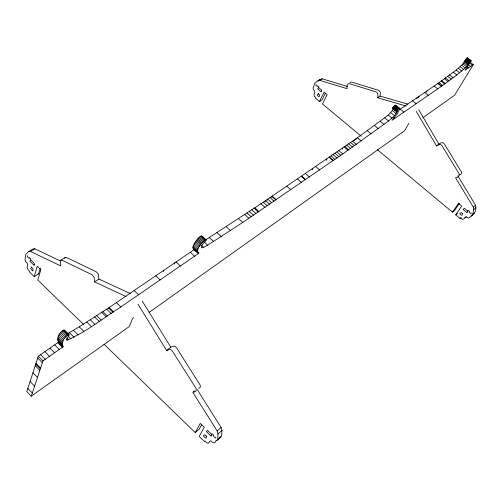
<?xml version="1.0" encoding="UTF-8"?>
<svg xmlns="http://www.w3.org/2000/svg" width="501" height="501" viewBox="0 0 501 501"><rect width="100%" height="100%" fill="white"/><g stroke="black" fill="none" stroke-linecap="round" stroke-linejoin="round"><path stroke-width="0.75" d="M137.969 304.188L166.407 350.136L166.689 350.518L170.039 349.134L172.162 350.75L194.745 386.29C196.793 388.763 197.488 392.032 192.766 392.258L217.146 430.941L217.985 433.935L217.722 439.12L217.021 440.335L216.213 440.366L214.797 442.64L214.152 442.934L212.568 442.339L210.827 440.717L209.668 441.406A6.05 3.3 50.4 0 0 209.512 441.644L208.948 442.633A8.912 4.86 50.8 0 1 208.51 443.009L207.145 442.984A4.515 2.461 50.6 0 1 206.525 442.583L204.89 441.037L204.571 441.606L199.185 436.427L204.251 427.259L200.25 423.395L195.233 432.595L104.039 344.25M197.244 389.59L221.104 427.485L221.943 430.472L221.661 435.645L220.96 436.859L217.021 440.335M58.467 342.196L38.289 356.224L26.797 391.657L31.275 396.178L42.973 360.883L63.107 346.755C58.949 344.425 56.106 339.515 58.836 335.094C60.101 333.052 61.692 330.854 64.034 330.002L69 334.718L68.662 336.046L66.702 339.089L66.646 339.853L67.309 340.129C86.435 331.668 103.212 318.204 120.86 306.931L198.828 253.268L197.757 252.291M399.053 109.951L438.15 83.298L456.173 70.04L462.974 63.921L465.654 59.5L467.195 57.853L471.115 60.634L471.053 61.041L464.984 70.322L473.276 64.616L470.414 62.368M406.267 106.049L377.892 97.858L377.748 93.53L376.339 91.996L350.424 83.999C347.362 82.22 346.467 86.391 347.206 88.715L319.732 80.36L317.809 80.793L314.766 83.329L313.138 87.938A2.849 2.104 59.8 0 0 313.069 88.452C313.056 90.355 315.599 90.8 314.728 92.691A4.327 3.194 59.9 0 1 314.615 92.954L314.114 93.981A6.419 4.747 59.3 0 0 313.964 94.601L314.208 96.017A3.244 2.399 59.5 0 0 314.547 96.493L315.749 97.52L315.467 98.152L319.475 101.484L322.011 99.931L325.331 93.255M63.107 346.755C61.028 342.114 64.46 336.572 68.731 334.593L69 334.718M377.597 97.726L380.077 96.111L380.328 92.29L378.825 90.399L351.783 82.095L350.719 82.183L350.061 82.822M399.648 108.404L395.727 105.21L394.537 105.711L393.16 107.302L392.784 108.185L396.541 111.253L398.295 108.773L399.203 108.26L399.704 108.648L397.518 113.445L392.058 120.29L441.694 86.128L456.793 74.975L465.21 67.979L467.395 65.543L469.481 61.792L471.115 60.634M64.642 258.391L65.243 257.389L66.351 257.464L96.086 271.68L98.334 274.028L98.929 279.057L130.398 293.611M395.915 105.936L395.727 105.21M467.558 58.298L467.483 57.759M198.828 253.268C196.486 252.241 193.743 250.093 192.898 247.626C193.135 245.333 194.476 243.361 195.709 241.482C196.899 240.042 200.45 234.831 201.684 236.328M197.763 252.842C196.524 247.845 201.753 242.954 205.379 239.898C206.863 239.159 205.598 241.238 205.109 241.664C203.243 243.173 201.358 245.377 201.515 247.895L203.575 247.388L207.646 245.177L242.785 222.406L342.778 153.92L388.576 121.01L394.487 115.737L396.911 112.074L397.105 111.034L396.598 111.222L392.847 108.16L393.448 108.241L392.339 110.521L388.294 115.111L357.445 137.762L260.933 203.788L205.347 240.073M416.25 111.354L436.402 145.647L436.622 145.929L439.966 144.263L441.738 145.328L458.196 172.3C460.463 174.536 458.741 177.511 455.547 177.717L473.32 207.189C474.579 211.491 472.337 216.413 468.479 218.085C466.945 217.835 466.224 216.063 464.934 217.478A4.553 3.488 46.7 0 0 464.759 217.71L464.126 218.618A6.713 5.142 47.5 0 1 463.632 219.062L462.354 219.263A3.401 2.605 47.2 0 1 461.822 219.018L460.482 217.941L460.068 218.499L455.71 214.866L461.709 206.086L458.453 203.387L452.491 212.186L377.366 149.667M457.839 175.851L475.555 205.235C476.426 208.904 475.512 213.363 471.98 215.342M27.474 255.717L27.242 256.556L29.114 258.366L29.352 257.527L30.83 258.954L30.617 259.712M60.195 260.864L34.845 248.79L32.928 249.003L28.519 251.608L25.852 254.151L25.056 259.399A3.732 1.941 57.7 0 0 25.081 260C25.357 262.236 28.081 263.031 27.618 265.33A5.668 2.931 57.7 0 1 27.549 265.63L27.229 266.77A8.404 4.371 57.4 0 0 27.186 267.49L27.712 269.212A4.252 2.204 57.5 0 0 28.156 269.832L29.597 271.26L29.409 271.911L34.212 276.602L37.249 266.206L40.85 269.682L37.775 280.059L83.824 324.667M34.212 276.602L38.546 273.947L40.299 268.01M31.494 267.265L31.338 267.81C29.296 268.235 32.177 270.327 32.834 270.903A4.033 2.098 57.5 0 0 32.997 270.69L33.041 269.92A3.338 1.735 57.5 0 0 32.891 269.438L33.066 268.812L31.494 267.265L31.638 266.82M96.655 315.574L101.164 320.064M163.401 271.529L163.921 270.289M174.323 264.071L174.855 262.837M247.062 213.038L251.189 216.745M249.442 211.416L253.544 215.161M251.84 209.787L255.905 213.564M254.164 208.197L258.203 212.017M316.125 84.456L315.762 85.201L317.327 86.504L317.69 85.752L318.93 86.779L318.592 87.456M264.879 201.934L265.492 200.682L269.588 204.27M267.127 200.419L267.759 199.141L271.824 202.755M270.008 197.607L274.053 201.239M271.598 197.388L272.25 196.079M319.475 101.484L324.116 92.128L327.128 94.62L322.456 103.964L361.252 136.253M206.475 436.396L204.746 434.724L204.389 435.25A3.545 1.935 50.7 0 0 204.007 435.237L203.544 435.645A4.284 2.342 50.7 0 0 203.487 435.989C204.101 436.966 207.095 439.828 206.212 436.878L206.688 435.976M318.26 93.825L318.022 94.313C316.05 94.639 318.198 96.424 319.012 96.768A3.081 2.28 59.5 0 0 319.212 96.561L319.375 95.891A2.549 1.885 59.4 0 0 319.3 95.497L319.575 94.939L318.26 93.825L318.479 93.418M312.148 169.889L312.787 168.662M326.214 160.389L326.946 159.011M329.101 157.345L332.952 160.733M331.08 155.999L334.937 159.356M333.027 154.69L336.916 157.978M342.12 149.242L342.772 148.027M344.851 146.43L348.608 149.837M346.761 145.127L350.537 148.478M348.709 143.8L352.51 147.094M350.631 142.491L354.451 145.728M353.744 141.119L354.389 139.929M355.672 139.798L356.324 138.614M201.709 424.604L199.191 429.207L195.233 432.595M211.729 434.367L212.105 433.709L213.77 435.313L213.357 436.039L215.468 438.081L215.887 437.354M416.682 98.766L417.433 97.463M418.291 97.664L419.049 96.361M426.326 92.159L427.065 90.9M408.891 123.359L404.501 130.849L149.141 312.411M438.657 83.698L439.396 82.446M444.481 78.626L447.95 81.531M473.276 64.616L454.626 95.196L422.963 117.722M462.592 213.651L461.183 212.48L460.782 212.994A2.668 2.048 47.3 0 0 460.419 213.044L459.931 213.476A3.225 2.474 47.2 0 0 459.83 213.783C460.425 214.71 462.818 216.457 462.279 214.109L462.843 213.251M459.43 203.35L454.745 210.251L452.491 212.186M467.796 211.034L468.235 210.395L469.587 211.516L469.105 212.217L470.821 213.639L471.309 212.938M473.445 213.532L471.823 215.737A2.981 2.298 46.9 0 1 471.385 216.025L471.178 216.1M64.986 257.533L60.383 260.464L60.74 265.931L30.436 251.396L28.519 251.608M217.985 433.935L221.943 430.472M473.721 209.643L475.95 207.683M460.068 218.499L461.227 217.509M217.146 430.941L221.104 427.485M473.32 207.189L475.555 205.235M455.71 214.866L457.4 213.413M318.342 80.974L320.371 79.283L322.293 78.845L347.5 86.479M193.342 391.782L194.507 390.836M166.689 350.518C169.206 348.527 174.248 343.216 176.728 348.101L198.828 382.971C200.087 384.461 201.84 387.974 198.427 388.237M436.622 145.929C438.619 144.538 442.314 140.474 444.374 143.944L460.488 170.434C461.909 171.893 462.116 174.73 459.43 175.006M31.275 396.178L129.264 326.546L132.64 318.323L133.773 317.521M67.616 333.741L79.239 326.815L108.479 308.027L194.538 249.36L193.461 248.916M126.07 296.567L94.57 281.894L98.929 279.057M317.809 80.793L320.371 79.283M30.436 251.396L34.845 248.79M319.732 80.36L322.293 78.845M60.577 260.238L62.393 260.37L92.171 274.761L94.132 277.31L94.57 281.894M218.085 439.471L218.298 439.421A3.958 2.186 50.5 0 0 218.699 439.195L220.146 436.891L220.96 436.859M473.689 213.413L474.209 213.376M465.078 217.421L465.867 217.102A6.695 5.142 47.4 0 0 466.331 216.701M407.977 104.177L380.077 96.111M467.195 57.853L470.696 60.596M469.888 60.126L471.053 61.041M466.8 58.141L470.307 60.89M466.368 58.573L469.869 61.322M465.98 59.043L469.481 61.792M465.654 59.5L469.155 62.243M465.404 59.888L468.905 62.638M469.481 63.007L472.343 65.255M465.241 60.183L468.736 62.932M465.166 60.339L468.685 63.139M465.178 60.533L468.673 63.283M465.097 60.809L468.585 63.552M464.89 61.247L468.379 63.99M468.253 64.692L470.545 66.495M464.521 61.905L468.009 64.648M463.907 62.8L467.395 65.543M467.233 67.078L468.385 67.986M462.974 63.921L466.462 66.664M461.728 65.236L465.21 67.979M460.175 66.714L463.663 69.464M458.321 68.324L461.809 71.079M456.173 70.04L459.667 72.802M453.286 72.2L456.793 74.975M449.51 74.993L453.023 77.78M447.712 76.315L451.232 79.108M445.452 77.974L448.977 80.774M441.763 80.667L445.295 83.485M441.105 81.143L444.644 83.968M439.108 82.602L442.652 85.427M438.15 83.298L441.694 86.128M437.811 83.529L441.356 86.36M434.129 86.04L437.686 88.884M424.723 92.453L428.311 95.34M412.498 100.782L416.131 103.72M395.446 105.204L399.704 108.648M400.268 109.118L403.938 112.111M397.525 107.245L398.589 108.116M395.051 105.36L398.809 108.423M394.537 105.711L398.295 108.773M393.949 106.243L397.706 109.312M393.485 106.794L397.243 109.863M393.16 107.302L396.911 110.364M392.947 107.728L396.704 110.79M395.59 109.988L397.193 111.297M393.091 108.016L395.771 110.207M392.828 108.034L396.585 111.097M393.172 109.018L396.911 112.074M392.339 110.521L396.072 113.57M390.761 112.687L394.487 115.737M393.792 117.503L394.851 118.368M388.294 115.111L392.026 118.167M384.837 117.942L388.576 121.01M380.278 121.361L384.023 124.448M374.479 125.557L378.242 128.669M367.302 130.736L371.091 133.873M357.445 137.762L361.259 140.944M352.497 141.219L356.33 144.42M344.162 147.018L348.013 150.256M338.908 150.663L342.778 153.92M336.96 151.985L340.837 155.254M335.006 153.319L338.889 156.594M329.476 157.139L333.378 160.439M315.705 166.576L319.644 169.939M305.422 173.596L309.393 177.003M301.583 176.208L305.566 179.634M301.483 176.277L305.472 179.702M301.389 176.346L305.372 179.771M297.506 178.989L301.502 182.433M286.816 186.259L290.849 189.754M272.206 196.167L276.283 199.724M271.78 196.455L275.857 200.012M263.219 202.229L267.321 205.83M260.933 203.788L265.042 207.395M254.809 207.896L258.929 211.528M244.726 214.628L248.878 218.311M238.614 218.693L242.785 222.406M226.239 226.759L230.454 230.529M216.996 232.702L221.235 236.516M209.318 237.624L213.583 241.482M201.621 235.727L206.155 239.829M204.402 238.783L206.03 240.255M201.026 235.958L205.379 239.898M200.262 236.466L204.615 240.411M199.423 237.167L203.782 241.113M203.894 241.783L207.646 245.177M198.571 237.981L202.93 241.933M197.763 238.839L202.116 242.791M197.05 239.678L201.402 243.63M196.43 240.48L200.782 244.432M201.427 245.434L203.575 247.388M195.709 241.482L200.062 245.434M194.933 242.647L199.279 246.598M194.188 243.912L198.528 247.863M193.536 245.221L197.876 249.166M193.073 246.498L197.4 250.437M192.898 247.626L197.219 251.558M194.332 249.329L195.403 250.306M197.551 252.26L198.628 253.243M193.067 248.415L198.221 253.118M190.286 252.266L194.588 256.193M176.026 261.985L180.366 265.981M155.767 275.794L160.157 279.89M134.105 290.561L138.558 294.757M116.364 302.654L120.86 306.931M109.162 307.564L113.677 311.879M108.479 308.027L113.001 312.348M106.688 309.192L111.209 313.513M102.918 311.628L107.452 315.974M101.69 312.417L106.225 316.77M94.633 316.97L99.185 321.354M90.236 319.795L94.808 324.203M38.22 273.627L38.546 273.947M86.723 322.043L91.301 326.47M79.239 326.815L83.842 331.286M73.528 330.409L78.143 334.906M69.495 332.777L74.123 337.292M64.034 330.002L68.731 334.593M69.032 335.05L64.303 330.134M63.445 330.19L68.142 334.781M62.619 330.71L67.316 335.307M67.911 335.895L71.004 338.92M61.654 331.505L66.357 336.108M66.683 337.818L68.75 339.841M60.646 332.539L65.349 337.142M66.276 339.114L67.309 340.129M59.675 333.754L64.379 338.357M58.836 335.094L63.533 339.697M58.216 336.515L62.907 341.112M57.878 337.931L62.562 342.527M57.79 339.277L62.456 343.861M57.891 340.48L62.55 345.057M58.135 341.475L62.782 346.041M57.922 342.834L62.562 347.393M54.753 345.001L59.394 349.579M50.006 348.233L54.665 352.836M44.871 351.74L49.543 356.361M40.55 354.683L45.228 359.33M38.289 356.224L42.973 360.883M37.644 357.996L42.322 362.649M35.909 363.375L40.556 368.01M35.646 364.183L40.287 368.811M35.17 365.667L39.804 370.289M32.884 372.763L37.475 377.353M30.06 381.53L34.6 386.096M27.824 388.469L32.321 393.003M438.97 144.15L418.667 109.669M170.872 347.35L142.278 301.189M321.454 91.019L321.31 91.533A5.962 4.421 59.9 0 1 321.147 91.827L317.69 88.959A6.601 4.904 59.5 0 1 317.816 88.564L318.135 88.257A1.76 1.303 59.7 0 1 318.348 88.207L318.699 87.637L321.673 90.105L321.41 90.687A1.328 0.989 59.6 0 1 321.454 91.019M467.314 211.973L467.176 212.349A6.895 5.311 47.5 0 1 466.957 212.656L463.124 209.512A6.256 4.816 47 0 1 463.312 209.224L463.682 208.867A1.39 1.071 47.3 0 1 463.976 208.804L464.364 208.284L467.608 210.971L467.27 211.585A1.841 1.422 47.2 0 1 467.314 211.86L467.314 211.973M34.287 264.653L34.212 265.029A7.816 4.077 57.7 0 1 34.106 265.355L29.922 261.29A8.655 4.528 57.5 0 1 30.022 260.915L30.292 260.595A2.305 1.202 57.7 0 1 30.505 260.564L30.761 259.95L34.319 263.382L34.156 264.04A1.741 0.908 57.6 0 1 34.268 264.44L34.287 264.653M211.359 435.507L211.265 435.801A9.168 5.035 50.9 0 1 211.078 436.114L206.374 431.612A8.317 4.572 50.6 0 1 206.525 431.305L206.875 430.96A1.847 1.015 50.7 0 1 207.182 430.948L207.52 430.409L211.51 434.261L211.24 434.918A2.449 1.346 50.7 0 1 211.334 435.25L211.359 435.507"/></g></svg>
